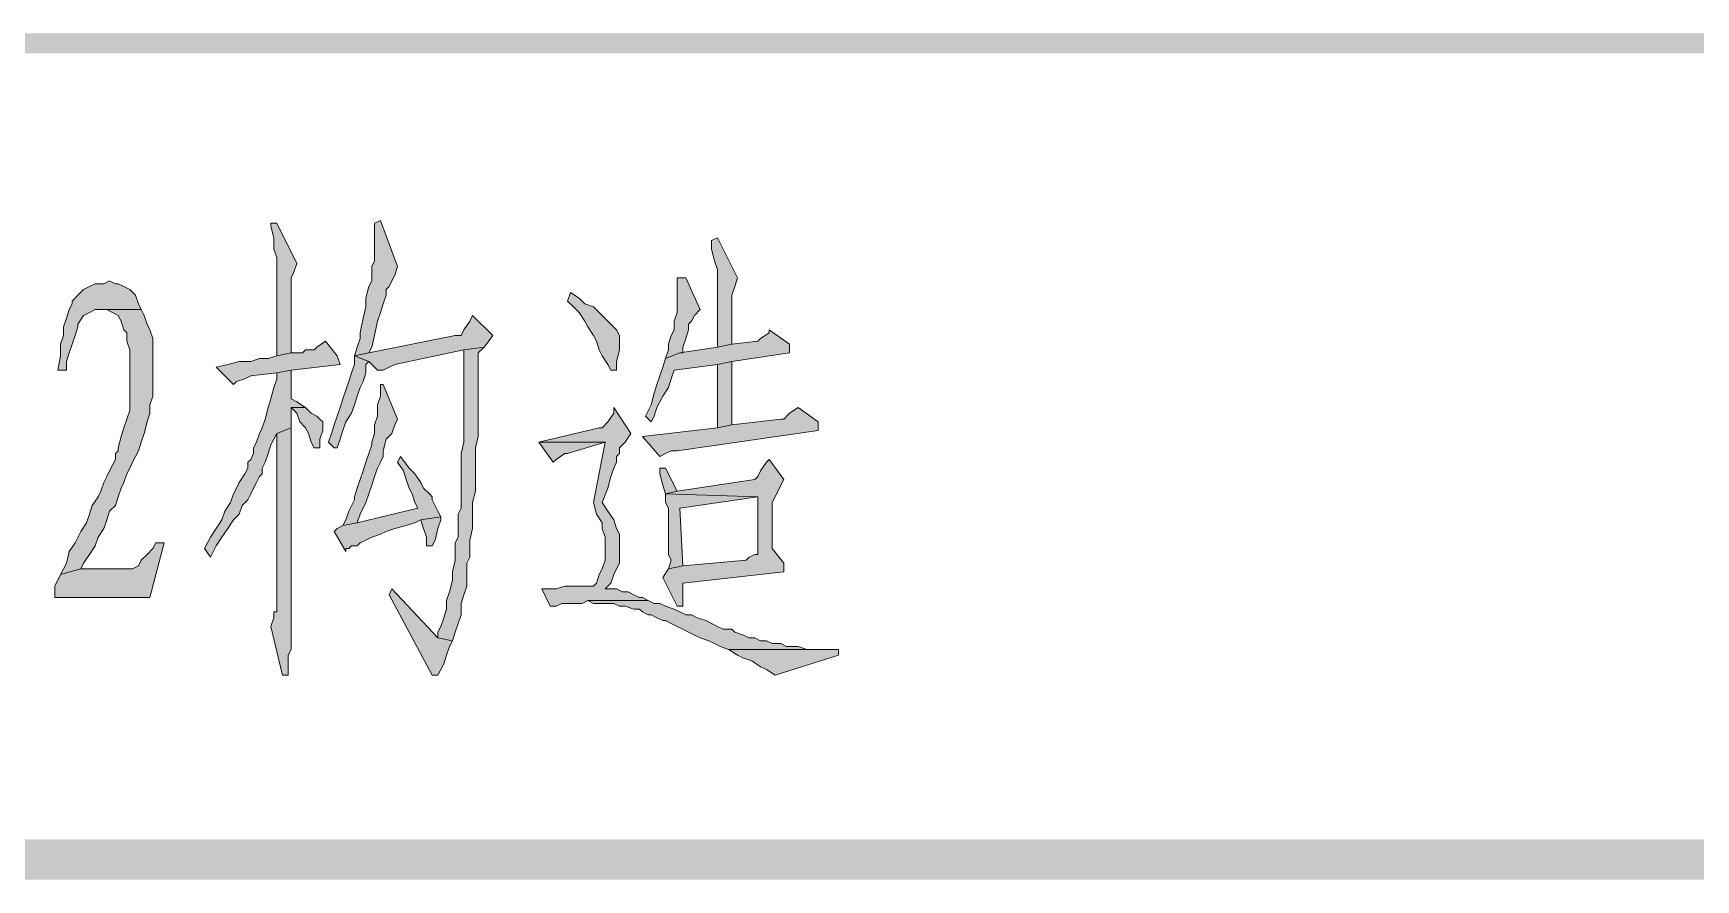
# Model space of a CAD drawing. Header units: millimetres. Extents: x 24 to 410, y 10 to 282.
# Drawn here: x 206.27 to 230.7, y 9.65 to 22.1 of the extents above; entities that cross this region are included whole.
import ezdxf

# ---------------------------------------------------------------- set-up
doc = ezdxf.new("R2010")
doc.units = ezdxf.units.MM

msp = doc.modelspace()

# ---------------------------------------------------------------- hatches: boundary and pattern name
h = msp.add_hatch(color=256)
h.dxf.hatch_style = 2
h.paths.add_polyline_path([(30.098965, 22.098), (30.098965, 21.801667), (410.082965, 22.098)])
h = msp.add_hatch(color=256)
h.dxf.hatch_style = 2
h.paths.add_polyline_path([(30.098965, 21.801667), (410.082965, 22.098), (410.082965, 21.801667)])
h = msp.add_hatch(color=256)
h.dxf.hatch_style = 2
h.paths.add_polyline_path([(209.846333, 19.304), (209.761667, 19.304), (209.761667, 19.261667), (209.804, 19.092333), (209.804, 18.923), (209.846333, 18.796), (209.846333, 17.356667), (210.058, 17.399), (210.058, 17.907), (210.058, 18.034), (210.058, 18.499667), (210.100333, 18.584333), (210.142667, 18.711333)])
h = msp.add_hatch(color=256)
h.dxf.hatch_style = 2
h.paths.add_polyline_path([(211.370333, 19.346333), (211.285667, 19.304), (211.285667, 18.753667), (211.243333, 18.669), (211.243333, 18.457333), (211.201, 18.372667), (211.158667, 18.203333), (211.158667, 18.076333), (211.116333, 17.907), (211.074, 17.695333), (211.074, 17.610667), (211.031667, 17.483667), (210.989333, 17.356667), (211.201, 17.399), (211.243333, 17.483667), (211.285667, 17.653), (211.328, 17.864667), (211.370333, 17.991667), (211.412667, 18.118667), (211.455, 18.245667), (211.455, 18.330333), (211.497333, 18.372667), (211.539667, 18.457333), (211.582, 18.542), (211.624333, 18.669)])
h = msp.add_hatch(color=256)
h.dxf.hatch_style = 2
h.paths.add_polyline_path([(216.323333, 19.092333), (216.238667, 19.05), (216.238667, 18.923), (216.281, 18.753667), (216.323333, 18.626667), (216.323333, 17.483667), (216.535, 17.526), (216.535, 18.245667), (216.577333, 18.372667), (216.619667, 18.499667)])
h = msp.add_hatch(color=256)
h.dxf.hatch_style = 2
h.paths.add_polyline_path([(207.391, 18.457333), (207.306333, 18.415), (207.179333, 18.415), (207.094667, 18.372667), (207.01, 18.330333), (206.925333, 18.245667), (206.840667, 18.161), (206.840667, 18.118667), (206.798333, 18.034), (206.756, 17.907), (206.713667, 17.78), (206.713667, 17.653), (206.671333, 17.526), (206.671333, 17.356667), (206.629, 17.145), (206.756, 17.145), (206.756, 17.272), (206.798333, 17.399), (206.840667, 17.526), (206.883, 17.653), (206.925333, 17.78), (206.925333, 17.822333), (207.01, 17.949333), (207.094667, 17.991667), (207.179333, 18.034), (207.264, 18.034), (207.856667, 18.034), (207.814333, 18.118667), (207.772, 18.245667), (207.687333, 18.330333), (207.602667, 18.372667), (207.518, 18.415), (207.475667, 18.415)])
h = msp.add_hatch(color=256)
h.dxf.hatch_style = 2
h.paths.add_polyline_path([(215.857667, 18.499667), (215.730667, 18.499667), (215.730667, 18.415), (215.730667, 17.991667), (215.688333, 17.864667), (215.688333, 17.737667), (215.646, 17.653), (215.603667, 17.526), (215.603667, 17.441333), (215.561333, 17.314333), (215.773, 17.399), (215.815333, 17.399), (215.815333, 17.483667), (215.857667, 17.610667), (215.9, 17.737667), (215.9, 17.822333), (215.942333, 17.864667), (215.984667, 17.949333), (216.069333, 18.034)])
h = msp.add_hatch(color=256)
h.dxf.hatch_style = 2
h.paths.add_polyline_path([(214.164333, 18.288), (214.122, 18.161), (214.206667, 18.076333), (214.291333, 17.991667), (214.376, 17.864667), (214.418333, 17.78), (214.503, 17.653), (214.545333, 17.568333), (214.587667, 17.441333), (214.63, 17.356667), (214.714667, 17.229667), (214.757, 17.145), (214.841667, 17.145), (214.841667, 17.272), (214.884, 17.441333), (214.884, 17.653), (214.841667, 17.737667), (214.714667, 17.864667), (214.63, 17.949333), (214.587667, 17.991667), (214.503, 18.076333), (214.376, 18.118667), (214.291333, 18.203333)])
h = msp.add_hatch(color=256)
h.dxf.hatch_style = 2
h.paths.add_polyline_path([(207.856667, 18.034), (207.264, 18.034), (207.348667, 18.034), (207.433333, 17.991667), (207.518, 17.949333), (207.560333, 17.864667), (207.602667, 17.737667), (207.645, 17.695333), (207.645, 17.568333), (207.687333, 17.441333), (207.687333, 16.552333), (207.645, 16.425333), (207.602667, 16.298333), (207.560333, 16.171333), (207.518, 16.002), (207.518, 15.959667), (207.475667, 15.917333), (207.475667, 15.832667), (207.433333, 15.748), (207.391, 15.663333), (207.348667, 15.578667), (207.306333, 15.494), (207.264, 15.367), (207.221667, 15.282333), (207.137, 15.155333), (207.094667, 15.028333), (207.052333, 14.901333), (206.967667, 14.774333), (206.883, 14.605), (206.798333, 14.478), (206.756, 14.308667), (206.671333, 14.139333), (206.967667, 14.224), (207.01, 14.308667), (207.094667, 14.435667), (207.179333, 14.562667), (207.221667, 14.689667), (207.306333, 14.816667), (207.348667, 14.943667), (207.391, 15.070667), (207.475667, 15.155333), (207.518, 15.282333), (207.560333, 15.409333), (207.602667, 15.494), (207.645, 15.621), (207.687333, 15.705667), (207.729667, 15.790333), (207.772, 15.875), (207.814333, 15.959667), (207.856667, 16.086667), (207.899, 16.213667), (207.941333, 16.383), (207.983667, 16.51), (207.983667, 16.637), (208.026, 16.764), (208.026, 17.610667), (207.983667, 17.737667), (207.941333, 17.822333), (207.899, 17.949333)])
h = msp.add_hatch(color=256)
h.dxf.hatch_style = 2
h.paths.add_polyline_path([(212.725, 17.949333), (212.682667, 17.864667), (212.598, 17.737667), (212.555667, 17.653), (212.471, 17.653), (211.201, 17.399), (210.989333, 17.356667), (211.201, 17.272), (211.328, 17.145), (211.412667, 17.145), (211.497333, 17.187333), (211.582, 17.229667), (212.598, 17.441333), (212.894333, 17.483667), (213.021333, 17.653)])
h = msp.add_hatch(color=256)
h.dxf.hatch_style = 2
h.paths.add_polyline_path([(217.085333, 17.737667), (217.085333, 17.695333), (216.958333, 17.610667), (216.916, 17.568333), (216.535, 17.526), (216.323333, 17.483667), (215.773, 17.399), (215.561333, 17.314333), (215.519, 17.187333), (215.476667, 17.060333), (215.434333, 16.933333), (215.392, 16.806333), (215.349667, 16.637), (215.265, 16.467667), (215.349667, 16.383), (215.392, 16.467667), (215.434333, 16.594667), (215.519, 16.764), (215.603667, 16.891), (215.646, 17.018), (215.688333, 17.145), (216.323333, 17.229667), (216.535, 17.272), (217.381667, 17.399), (217.381667, 17.526)])
h = msp.add_hatch(color=256)
h.dxf.hatch_style = 2
h.paths.add_polyline_path([(210.566, 17.568333), (210.439, 17.483667), (210.396667, 17.441333), (210.269667, 17.441333), (210.227333, 17.399), (210.058, 17.399), (209.846333, 17.356667), (209.719333, 17.314333), (209.592333, 17.314333), (209.465333, 17.272), (209.296, 17.272), (209.126667, 17.229667), (208.957333, 17.187333), (209.211333, 16.933333), (209.253667, 16.975667), (209.380667, 17.018), (209.465333, 17.060333), (209.846333, 17.102667), (210.058, 17.145), (210.777667, 17.229667), (210.735333, 17.356667)])
h = msp.add_hatch(color=256)
h.dxf.hatch_style = 2
h.paths.add_polyline_path([(210.989333, 17.356667), (210.989333, 17.229667), (210.947, 17.102667), (210.904667, 16.975667), (210.862333, 16.848667), (210.82, 16.721667), (210.777667, 16.594667), (210.735333, 16.467667), (210.693, 16.340667), (210.650667, 16.213667), (210.608333, 16.086667), (210.693, 16.002), (210.735333, 16.002), (210.777667, 16.129), (210.82, 16.256), (210.862333, 16.383), (210.947, 16.51), (210.989333, 16.637), (211.031667, 16.764), (211.074, 16.891), (211.116333, 16.975667), (211.158667, 17.102667), (211.158667, 17.229667), (211.201, 17.272)])
h = msp.add_hatch(color=256)
h.dxf.hatch_style = 2
h.paths.add_polyline_path([(212.894333, 17.483667), (212.598, 17.441333), (212.598, 16.086667), (212.555667, 15.917333), (212.555667, 15.113), (212.513333, 15.028333), (212.513333, 14.689667), (212.471, 14.605), (212.471, 14.351), (212.428667, 14.181667), (212.428667, 14.054667), (212.386333, 13.885333), (212.344, 13.758333), (212.344, 13.631333), (212.301667, 13.504333), (212.259333, 13.377333), (212.217, 13.292667), (212.217, 13.208), (212.428667, 13.165667), (212.471, 13.292667), (212.513333, 13.419667), (212.555667, 13.546667), (212.555667, 13.716), (212.598, 13.843), (212.640333, 13.97), (212.640333, 14.308667), (212.682667, 14.393333), (212.682667, 14.647333), (212.725, 14.816667), (212.725, 15.197667), (212.767333, 15.367), (212.767333, 16.002), (212.809667, 16.171333), (212.809667, 17.399)])
h = msp.add_hatch(color=256)
h.dxf.hatch_style = 2
h.paths.add_polyline_path([(210.058, 17.145), (209.846333, 17.102667), (209.846333, 17.018), (209.804, 16.891), (209.761667, 16.721667), (209.719333, 16.594667), (209.677, 16.425333), (209.634667, 16.298333), (209.592333, 16.213667), (209.55, 16.086667), (209.507667, 16.002), (209.507667, 15.917333), (209.465333, 15.832667), (209.423, 15.790333), (209.423, 15.705667), (209.380667, 15.621), (209.296, 15.494), (209.253667, 15.409333), (209.211333, 15.324667), (209.169, 15.197667), (209.084333, 15.070667), (209.042, 14.943667), (208.957333, 14.816667), (208.872667, 14.689667), (208.788, 14.520333), (208.872667, 14.393333), (208.957333, 14.562667), (209.042, 14.689667), (209.126667, 14.816667), (209.211333, 14.943667), (209.296, 15.028333), (209.338333, 15.155333), (209.423, 15.24), (209.465333, 15.324667), (209.507667, 15.409333), (209.55, 15.494), (209.592333, 15.578667), (209.634667, 15.621), (209.634667, 15.705667), (209.677, 15.790333), (209.719333, 15.917333), (209.761667, 16.044333), (209.804, 16.129), (209.846333, 16.213667), (210.058, 16.298333), (210.058, 16.594667), (210.269667, 16.594667), (210.142667, 16.679333), (210.058, 16.721667)])
h = msp.add_hatch(color=256)
h.dxf.hatch_style = 2
h.paths.add_polyline_path([(216.535, 17.272), (216.323333, 17.229667), (216.323333, 16.298333), (216.535, 16.340667)])
h = msp.add_hatch(color=256)
h.dxf.hatch_style = 2
h.paths.add_polyline_path([(211.412667, 16.933333), (211.370333, 16.933333), (211.370333, 16.891), (211.370333, 16.764), (211.328, 16.637), (211.328, 16.467667), (211.285667, 16.340667), (211.285667, 16.213667), (211.243333, 16.086667), (211.243333, 16.044333), (211.201, 15.917333), (211.158667, 15.790333), (211.116333, 15.663333), (211.074, 15.536333), (211.031667, 15.409333), (210.989333, 15.282333), (210.989333, 15.24), (210.904667, 15.070667), (210.862333, 14.943667), (210.82, 14.859), (211.031667, 14.901333), (211.074, 15.028333), (211.158667, 15.197667), (211.201, 15.324667), (211.243333, 15.451667), (211.285667, 15.578667), (211.328, 15.705667), (211.370333, 15.790333), (211.412667, 15.875), (211.412667, 15.959667), (211.455, 16.129), (211.539667, 16.213667), (211.582, 16.340667), (211.624333, 16.425333)])
h = msp.add_hatch(color=256)
h.dxf.hatch_style = 2
h.paths.add_polyline_path([(210.269667, 16.594667), (210.058, 16.594667), (210.142667, 16.51), (210.185, 16.383), (210.269667, 16.298333), (210.312, 16.213667), (210.354333, 16.086667), (210.396667, 16.002), (210.481333, 16.002), (210.481333, 16.129), (210.523667, 16.256), (210.523667, 16.383), (210.481333, 16.425333), (210.439, 16.467667), (210.354333, 16.51)])
h = msp.add_hatch(color=256)
h.dxf.hatch_style = 2
h.paths.add_polyline_path([(214.799333, 16.594667), (214.799333, 16.51), (214.714667, 16.383), (214.63, 16.298333), (214.587667, 16.298333), (213.698667, 16.086667), (214.672333, 16.086667), (214.503, 15.197667), (214.545333, 15.028333), (214.63, 14.901333), (214.63, 14.816667), (214.672333, 14.689667), (214.672333, 14.351), (214.63, 14.224), (214.587667, 14.139333), (214.545333, 14.012333), (214.503, 13.97), (214.079667, 13.97), (213.952667, 13.927667), (213.741, 13.927667), (213.868, 13.673667), (213.952667, 13.673667), (214.037333, 13.716), (214.333667, 13.716), (214.418333, 13.758333), (215.307333, 13.758333), (215.222667, 13.800667), (215.180333, 13.800667), (215.095667, 13.843), (215.011, 13.885333), (214.926333, 13.885333), (214.841667, 13.927667), (214.672333, 13.927667), (214.757, 14.012333), (214.799333, 14.139333), (214.841667, 14.224), (214.884, 14.308667), (214.884, 14.732), (214.841667, 14.816667), (214.799333, 14.943667), (214.714667, 15.070667), (214.63, 15.197667), (214.714667, 15.409333), (214.757, 15.578667), (214.799333, 15.705667), (214.841667, 15.790333), (214.841667, 15.875), (214.884, 15.917333), (214.884, 16.002), (214.968667, 16.086667), (215.053333, 16.213667)])
h = msp.add_hatch(color=256)
h.dxf.hatch_style = 2
h.paths.add_polyline_path([(217.508667, 16.594667), (217.381667, 16.51), (217.297, 16.425333), (217.254667, 16.425333), (216.535, 16.340667), (216.323333, 16.298333), (215.222667, 16.171333), (215.476667, 15.875), (215.561333, 15.917333), (215.646, 15.959667), (215.730667, 15.959667), (217.805, 16.256), (217.805, 16.383)])
h = msp.add_hatch(color=256)
h.dxf.hatch_style = 2
h.paths.add_polyline_path([(210.058, 16.298333), (209.846333, 16.213667), (209.846333, 13.589), (209.804, 13.589), (209.804, 13.504333), (209.761667, 13.377333), (209.931, 12.657667), (210.015667, 12.657667), (210.015667, 12.7), (210.015667, 12.784667), (210.015667, 12.954), (210.058, 13.038667)])
h = msp.add_hatch(color=256)
h.dxf.hatch_style = 2
h.paths.add_polyline_path([(213.698667, 16.086667), (213.910333, 15.790333), (213.952667, 15.832667), (214.079667, 15.917333), (214.122, 15.917333), (214.672333, 16.086667)])
h = msp.add_hatch(color=256)
h.dxf.hatch_style = 2
h.paths.add_polyline_path([(211.666667, 15.875), (211.624333, 15.790333), (211.709, 15.663333), (211.751333, 15.536333), (211.793667, 15.409333), (211.836, 15.324667), (211.878333, 15.197667), (211.920667, 15.113), (211.031667, 14.901333), (210.82, 14.859), (210.735333, 14.816667), (210.693, 14.774333), (210.862333, 14.478), (210.862333, 14.520333), (210.904667, 14.520333), (210.947, 14.562667), (211.031667, 14.562667), (211.074, 14.605), (211.158667, 14.647333), (211.243333, 14.689667), (211.370333, 14.732), (211.455, 14.774333), (211.582, 14.816667), (211.751333, 14.859), (211.878333, 14.901333), (211.963, 14.943667), (212.259333, 14.986), (212.217, 15.070667), (212.132333, 15.24), (212.132333, 15.282333), (212.09, 15.324667), (212.005333, 15.409333), (211.963, 15.494), (211.878333, 15.621), (211.793667, 15.705667)])
h = msp.add_hatch(color=256)
h.dxf.hatch_style = 2
h.paths.add_polyline_path([(215.561333, 15.705667), (215.476667, 15.705667), (215.476667, 15.621), (215.519, 15.451667), (215.561333, 15.324667), (215.730667, 15.367)])
h = msp.add_hatch(color=256)
h.dxf.hatch_style = 2
h.paths.add_polyline_path([(217.085333, 15.832667), (217.043, 15.790333), (216.958333, 15.663333), (216.916, 15.578667), (216.873667, 15.536333), (215.730667, 15.367), (215.561333, 15.324667), (216.916, 15.282333), (216.916, 14.435667), (216.873667, 14.435667), (216.789, 14.393333), (216.746667, 14.351), (215.815333, 14.266333), (215.603667, 14.224), (215.519, 14.097), (215.730667, 13.673667), (215.815333, 13.673667), (215.815333, 14.012333), (217.297, 14.181667), (217.297, 14.308667), (217.127667, 14.520333), (217.127667, 15.155333), (217.127667, 15.197667), (217.17, 15.282333), (217.212333, 15.367), (217.297, 15.536333)])
h = msp.add_hatch(color=256)
h.dxf.hatch_style = 2
h.paths.add_polyline_path([(215.561333, 15.324667), (215.561333, 15.197667), (215.603667, 15.113), (215.603667, 14.435667), (215.646, 14.351), (215.603667, 14.224), (215.815333, 14.266333), (215.773, 15.113), (216.916, 15.282333)])
h = msp.add_hatch(color=256)
h.dxf.hatch_style = 2
h.paths.add_polyline_path([(212.259333, 14.986), (211.963, 14.943667), (212.005333, 14.816667), (212.047667, 14.689667), (212.047667, 14.562667), (212.132333, 14.562667), (212.174667, 14.647333), (212.217, 14.816667), (212.259333, 14.943667)])
h = msp.add_hatch(color=256)
h.dxf.hatch_style = 2
h.paths.add_polyline_path([(208.195333, 14.605), (208.068333, 14.605), (208.026, 14.520333), (207.941333, 14.435667), (207.856667, 14.351), (207.814333, 14.266333), (207.729667, 14.224), (206.967667, 14.224), (206.671333, 14.139333), (206.586667, 13.97), (206.586667, 13.800667), (207.983667, 13.800667)])
h = msp.add_hatch(color=256)
h.dxf.hatch_style = 2
h.paths.add_polyline_path([(211.539667, 13.927667), (211.497333, 13.843), (212.132333, 12.657667), (212.217, 12.657667), (212.259333, 12.742333), (212.301667, 12.827), (212.344, 12.954), (212.386333, 13.081), (212.428667, 13.165667), (212.217, 13.208)])
h = msp.add_hatch(color=256)
h.dxf.hatch_style = 2
h.paths.add_polyline_path([(214.249, 13.97), (214.079667, 13.97), (214.503, 13.97)])
h = msp.add_hatch(color=256)
h.dxf.hatch_style = 2
h.paths.add_polyline_path([(215.307333, 13.758333), (214.418333, 13.758333), (214.503, 13.716), (214.799333, 13.716), (214.884, 13.673667), (214.968667, 13.673667), (215.095667, 13.631333), (215.180333, 13.631333), (215.222667, 13.589), (215.307333, 13.546667), (215.349667, 13.546667), (215.434333, 13.504333), (215.519, 13.462), (215.561333, 13.462), (215.646, 13.419667), (215.730667, 13.377333), (215.815333, 13.335), (215.9, 13.292667), (215.984667, 13.250333), (216.069333, 13.208), (216.196333, 13.165667), (216.281, 13.123333), (216.365667, 13.081), (216.492667, 13.038667), (217.932, 13.038667), (217.635667, 13.038667), (217.508667, 13.081), (217.339333, 13.081), (217.254667, 13.123333), (217.127667, 13.123333), (217.043, 13.165667), (216.958333, 13.165667), (216.873667, 13.208), (216.789, 13.208), (216.704333, 13.250333), (216.577333, 13.292667), (216.535, 13.335), (216.408, 13.335), (216.323333, 13.377333), (216.238667, 13.419667), (216.154, 13.462), (216.027, 13.504333), (215.942333, 13.546667), (215.857667, 13.546667), (215.773, 13.589), (215.688333, 13.631333), (215.561333, 13.673667), (215.476667, 13.716), (215.392, 13.716)])
h = msp.add_hatch(color=256)
h.dxf.hatch_style = 2
h.paths.add_polyline_path([(218.101333, 13.038667), (216.492667, 13.038667), (216.619667, 12.954), (216.704333, 12.911667), (216.831333, 12.869333), (216.958333, 12.784667), (217.043, 12.742333), (217.17, 12.657667), (218.101333, 12.954)])
h = msp.add_hatch(color=256)
h.dxf.hatch_style = 2
h.paths.add_polyline_path([(30.395333, 10.244667), (29.802667, 9.652), (409.786667, 10.244667)])
h = msp.add_hatch(color=256)
h.dxf.hatch_style = 2
h.paths.add_polyline_path([(29.802667, 9.652), (409.786667, 10.244667), (410.379333, 9.652)])

# ---------------------------------------------------------------- linework, layer by layer
at = {"lineweight": 0}
for points in [[(209.846333, 19.304), (209.761667, 19.304), (209.761667, 19.261667), (209.804, 19.092333), (209.804, 18.923), (209.846333, 18.796), (209.846333, 17.356667), (210.058, 17.399), (210.058, 17.907), (210.058, 18.034), (210.058, 18.499667), (210.100333, 18.584333), (210.142667, 18.711333)], [(211.370333, 19.346333), (211.285667, 19.304), (211.285667, 18.753667), (211.243333, 18.669), (211.243333, 18.457333), (211.201, 18.372667), (211.158667, 18.203333), (211.158667, 18.076333), (211.116333, 17.907), (211.074, 17.695333), (211.074, 17.610667), (211.031667, 17.483667), (210.989333, 17.356667), (211.201, 17.399), (211.243333, 17.483667), (211.285667, 17.653), (211.328, 17.864667), (211.370333, 17.991667), (211.412667, 18.118667), (211.455, 18.245667), (211.455, 18.330333), (211.497333, 18.372667), (211.539667, 18.457333), (211.582, 18.542), (211.624333, 18.669)], [(216.323333, 19.092333), (216.238667, 19.05), (216.238667, 18.923), (216.281, 18.753667), (216.323333, 18.626667), (216.323333, 17.483667), (216.535, 17.526), (216.535, 18.245667), (216.577333, 18.372667), (216.619667, 18.499667)], [(207.391, 18.457333), (207.306333, 18.415), (207.179333, 18.415), (207.094667, 18.372667), (207.01, 18.330333), (206.925333, 18.245667), (206.840667, 18.161), (206.840667, 18.118667), (206.798333, 18.034), (206.756, 17.907), (206.713667, 17.78), (206.713667, 17.653), (206.671333, 17.526), (206.671333, 17.356667), (206.629, 17.145), (206.756, 17.145), (206.756, 17.272), (206.798333, 17.399), (206.840667, 17.526), (206.883, 17.653), (206.925333, 17.78), (206.925333, 17.822333), (207.01, 17.949333), (207.094667, 17.991667), (207.179333, 18.034), (207.264, 18.034), (207.856667, 18.034), (207.814333, 18.118667), (207.772, 18.245667), (207.687333, 18.330333), (207.602667, 18.372667), (207.518, 18.415), (207.475667, 18.415)], [(215.857667, 18.499667), (215.730667, 18.499667), (215.730667, 18.415), (215.730667, 17.991667), (215.688333, 17.864667), (215.688333, 17.737667), (215.646, 17.653), (215.603667, 17.526), (215.603667, 17.441333), (215.561333, 17.314333), (215.773, 17.399), (215.815333, 17.399), (215.815333, 17.483667), (215.857667, 17.610667), (215.9, 17.737667), (215.9, 17.822333), (215.942333, 17.864667), (215.984667, 17.949333), (216.069333, 18.034)], [(214.164333, 18.288), (214.122, 18.161), (214.206667, 18.076333), (214.291333, 17.991667), (214.376, 17.864667), (214.418333, 17.78), (214.503, 17.653), (214.545333, 17.568333), (214.587667, 17.441333), (214.63, 17.356667), (214.714667, 17.229667), (214.757, 17.145), (214.841667, 17.145), (214.841667, 17.272), (214.884, 17.441333), (214.884, 17.653), (214.841667, 17.737667), (214.714667, 17.864667), (214.63, 17.949333), (214.587667, 17.991667), (214.503, 18.076333), (214.376, 18.118667), (214.291333, 18.203333)], [(207.856667, 18.034), (207.264, 18.034), (207.348667, 18.034), (207.433333, 17.991667), (207.518, 17.949333), (207.560333, 17.864667), (207.602667, 17.737667), (207.645, 17.695333), (207.645, 17.568333), (207.687333, 17.441333), (207.687333, 16.552333), (207.645, 16.425333), (207.602667, 16.298333), (207.560333, 16.171333), (207.518, 16.002), (207.518, 15.959667), (207.475667, 15.917333), (207.475667, 15.832667), (207.433333, 15.748), (207.391, 15.663333), (207.348667, 15.578667), (207.306333, 15.494), (207.264, 15.367), (207.221667, 15.282333), (207.137, 15.155333), (207.094667, 15.028333), (207.052333, 14.901333), (206.967667, 14.774333), (206.883, 14.605), (206.798333, 14.478), (206.756, 14.308667), (206.671333, 14.139333), (206.967667, 14.224), (207.01, 14.308667), (207.094667, 14.435667), (207.179333, 14.562667), (207.221667, 14.689667), (207.306333, 14.816667), (207.348667, 14.943667), (207.391, 15.070667), (207.475667, 15.155333), (207.518, 15.282333), (207.560333, 15.409333), (207.602667, 15.494), (207.645, 15.621), (207.687333, 15.705667), (207.729667, 15.790333), (207.772, 15.875), (207.814333, 15.959667), (207.856667, 16.086667), (207.899, 16.213667), (207.941333, 16.383), (207.983667, 16.51), (207.983667, 16.637), (208.026, 16.764), (208.026, 17.610667), (207.983667, 17.737667), (207.941333, 17.822333), (207.899, 17.949333)], [(212.725, 17.949333), (212.682667, 17.864667), (212.598, 17.737667), (212.555667, 17.653), (212.471, 17.653), (211.201, 17.399), (210.989333, 17.356667), (211.201, 17.272), (211.328, 17.145), (211.412667, 17.145), (211.497333, 17.187333), (211.582, 17.229667), (212.598, 17.441333), (212.894333, 17.483667), (213.021333, 17.653)], [(217.085333, 17.737667), (217.085333, 17.695333), (216.958333, 17.610667), (216.916, 17.568333), (216.535, 17.526), (216.323333, 17.483667), (215.773, 17.399), (215.561333, 17.314333), (215.519, 17.187333), (215.476667, 17.060333), (215.434333, 16.933333), (215.392, 16.806333), (215.349667, 16.637), (215.265, 16.467667), (215.349667, 16.383), (215.392, 16.467667), (215.434333, 16.594667), (215.519, 16.764), (215.603667, 16.891), (215.646, 17.018), (215.688333, 17.145), (216.323333, 17.229667), (216.535, 17.272), (217.381667, 17.399), (217.381667, 17.526)], [(210.566, 17.568333), (210.439, 17.483667), (210.396667, 17.441333), (210.269667, 17.441333), (210.227333, 17.399), (210.058, 17.399), (209.846333, 17.356667), (209.719333, 17.314333), (209.592333, 17.314333), (209.465333, 17.272), (209.296, 17.272), (209.126667, 17.229667), (208.957333, 17.187333), (209.211333, 16.933333), (209.253667, 16.975667), (209.380667, 17.018), (209.465333, 17.060333), (209.846333, 17.102667), (210.058, 17.145), (210.777667, 17.229667), (210.735333, 17.356667)], [(210.989333, 17.356667), (210.989333, 17.229667), (210.947, 17.102667), (210.904667, 16.975667), (210.862333, 16.848667), (210.82, 16.721667), (210.777667, 16.594667), (210.735333, 16.467667), (210.693, 16.340667), (210.650667, 16.213667), (210.608333, 16.086667), (210.693, 16.002), (210.735333, 16.002), (210.777667, 16.129), (210.82, 16.256), (210.862333, 16.383), (210.947, 16.51), (210.989333, 16.637), (211.031667, 16.764), (211.074, 16.891), (211.116333, 16.975667), (211.158667, 17.102667), (211.158667, 17.229667), (211.201, 17.272)], [(212.894333, 17.483667), (212.598, 17.441333), (212.598, 16.086667), (212.555667, 15.917333), (212.555667, 15.113), (212.513333, 15.028333), (212.513333, 14.689667), (212.471, 14.605), (212.471, 14.351), (212.428667, 14.181667), (212.428667, 14.054667), (212.386333, 13.885333), (212.344, 13.758333), (212.344, 13.631333), (212.301667, 13.504333), (212.259333, 13.377333), (212.217, 13.292667), (212.217, 13.208), (212.428667, 13.165667), (212.471, 13.292667), (212.513333, 13.419667), (212.555667, 13.546667), (212.555667, 13.716), (212.598, 13.843), (212.640333, 13.97), (212.640333, 14.308667), (212.682667, 14.393333), (212.682667, 14.647333), (212.725, 14.816667), (212.725, 15.197667), (212.767333, 15.367), (212.767333, 16.002), (212.809667, 16.171333), (212.809667, 17.399)], [(210.058, 17.145), (209.846333, 17.102667), (209.846333, 17.018), (209.804, 16.891), (209.761667, 16.721667), (209.719333, 16.594667), (209.677, 16.425333), (209.634667, 16.298333), (209.592333, 16.213667), (209.55, 16.086667), (209.507667, 16.002), (209.507667, 15.917333), (209.465333, 15.832667), (209.423, 15.790333), (209.423, 15.705667), (209.380667, 15.621), (209.296, 15.494), (209.253667, 15.409333), (209.211333, 15.324667), (209.169, 15.197667), (209.084333, 15.070667), (209.042, 14.943667), (208.957333, 14.816667), (208.872667, 14.689667), (208.788, 14.520333), (208.872667, 14.393333), (208.957333, 14.562667), (209.042, 14.689667), (209.126667, 14.816667), (209.211333, 14.943667), (209.296, 15.028333), (209.338333, 15.155333), (209.423, 15.24), (209.465333, 15.324667), (209.507667, 15.409333), (209.55, 15.494), (209.592333, 15.578667), (209.634667, 15.621), (209.634667, 15.705667), (209.677, 15.790333), (209.719333, 15.917333), (209.761667, 16.044333), (209.804, 16.129), (209.846333, 16.213667), (210.058, 16.298333), (210.058, 16.594667), (210.269667, 16.594667), (210.142667, 16.679333), (210.058, 16.721667)], [(216.535, 17.272), (216.323333, 17.229667), (216.323333, 16.298333), (216.535, 16.340667)], [(211.412667, 16.933333), (211.370333, 16.933333), (211.370333, 16.891), (211.370333, 16.764), (211.328, 16.637), (211.328, 16.467667), (211.285667, 16.340667), (211.285667, 16.213667), (211.243333, 16.086667), (211.243333, 16.044333), (211.201, 15.917333), (211.158667, 15.790333), (211.116333, 15.663333), (211.074, 15.536333), (211.031667, 15.409333), (210.989333, 15.282333), (210.989333, 15.24), (210.904667, 15.070667), (210.862333, 14.943667), (210.82, 14.859), (211.031667, 14.901333), (211.074, 15.028333), (211.158667, 15.197667), (211.201, 15.324667), (211.243333, 15.451667), (211.285667, 15.578667), (211.328, 15.705667), (211.370333, 15.790333), (211.412667, 15.875), (211.412667, 15.959667), (211.455, 16.129), (211.539667, 16.213667), (211.582, 16.340667), (211.624333, 16.425333)], [(210.269667, 16.594667), (210.058, 16.594667), (210.142667, 16.51), (210.185, 16.383), (210.269667, 16.298333), (210.312, 16.213667), (210.354333, 16.086667), (210.396667, 16.002), (210.481333, 16.002), (210.481333, 16.129), (210.523667, 16.256), (210.523667, 16.383), (210.481333, 16.425333), (210.439, 16.467667), (210.354333, 16.51)], [(214.799333, 16.594667), (214.799333, 16.51), (214.714667, 16.383), (214.63, 16.298333), (214.587667, 16.298333), (213.698667, 16.086667), (214.672333, 16.086667), (214.503, 15.197667), (214.545333, 15.028333), (214.63, 14.901333), (214.63, 14.816667), (214.672333, 14.689667), (214.672333, 14.351), (214.63, 14.224), (214.587667, 14.139333), (214.545333, 14.012333), (214.503, 13.97), (214.079667, 13.97), (213.952667, 13.927667), (213.741, 13.927667), (213.868, 13.673667), (213.952667, 13.673667), (214.037333, 13.716), (214.333667, 13.716), (214.418333, 13.758333), (215.307333, 13.758333), (215.222667, 13.800667), (215.180333, 13.800667), (215.095667, 13.843), (215.011, 13.885333), (214.926333, 13.885333), (214.841667, 13.927667), (214.672333, 13.927667), (214.757, 14.012333), (214.799333, 14.139333), (214.841667, 14.224), (214.884, 14.308667), (214.884, 14.732), (214.841667, 14.816667), (214.799333, 14.943667), (214.714667, 15.070667), (214.63, 15.197667), (214.714667, 15.409333), (214.757, 15.578667), (214.799333, 15.705667), (214.841667, 15.790333), (214.841667, 15.875), (214.884, 15.917333), (214.884, 16.002), (214.968667, 16.086667), (215.053333, 16.213667)], [(217.508667, 16.594667), (217.381667, 16.51), (217.297, 16.425333), (217.254667, 16.425333), (216.535, 16.340667), (216.323333, 16.298333), (215.222667, 16.171333), (215.476667, 15.875), (215.561333, 15.917333), (215.646, 15.959667), (215.730667, 15.959667), (217.805, 16.256), (217.805, 16.383)], [(210.058, 16.298333), (209.846333, 16.213667), (209.846333, 13.589), (209.804, 13.589), (209.804, 13.504333), (209.761667, 13.377333), (209.931, 12.657667), (210.015667, 12.657667), (210.015667, 12.7), (210.015667, 12.784667), (210.015667, 12.954), (210.058, 13.038667)], [(213.698667, 16.086667), (213.910333, 15.790333), (213.952667, 15.832667), (214.079667, 15.917333), (214.122, 15.917333), (214.672333, 16.086667)], [(211.666667, 15.875), (211.624333, 15.790333), (211.709, 15.663333), (211.751333, 15.536333), (211.793667, 15.409333), (211.836, 15.324667), (211.878333, 15.197667), (211.920667, 15.113), (211.031667, 14.901333), (210.82, 14.859), (210.735333, 14.816667), (210.693, 14.774333), (210.862333, 14.478), (210.862333, 14.520333), (210.904667, 14.520333), (210.947, 14.562667), (211.031667, 14.562667), (211.074, 14.605), (211.158667, 14.647333), (211.243333, 14.689667), (211.370333, 14.732), (211.455, 14.774333), (211.582, 14.816667), (211.751333, 14.859), (211.878333, 14.901333), (211.963, 14.943667), (212.259333, 14.986), (212.217, 15.070667), (212.132333, 15.24), (212.132333, 15.282333), (212.09, 15.324667), (212.005333, 15.409333), (211.963, 15.494), (211.878333, 15.621), (211.793667, 15.705667)], [(215.561333, 15.705667), (215.476667, 15.705667), (215.476667, 15.621), (215.519, 15.451667), (215.561333, 15.324667), (215.730667, 15.367)], [(217.085333, 15.832667), (217.043, 15.790333), (216.958333, 15.663333), (216.916, 15.578667), (216.873667, 15.536333), (215.730667, 15.367), (215.561333, 15.324667), (216.916, 15.282333), (216.916, 14.435667), (216.873667, 14.435667), (216.789, 14.393333), (216.746667, 14.351), (215.815333, 14.266333), (215.603667, 14.224), (215.519, 14.097), (215.730667, 13.673667), (215.815333, 13.673667), (215.815333, 14.012333), (217.297, 14.181667), (217.297, 14.308667), (217.127667, 14.520333), (217.127667, 15.155333), (217.127667, 15.197667), (217.17, 15.282333), (217.212333, 15.367), (217.297, 15.536333)], [(215.561333, 15.324667), (215.561333, 15.197667), (215.603667, 15.113), (215.603667, 14.435667), (215.646, 14.351), (215.603667, 14.224), (215.815333, 14.266333), (215.773, 15.113), (216.916, 15.282333)], [(212.259333, 14.986), (211.963, 14.943667), (212.005333, 14.816667), (212.047667, 14.689667), (212.047667, 14.562667), (212.132333, 14.562667), (212.174667, 14.647333), (212.217, 14.816667), (212.259333, 14.943667)], [(208.195333, 14.605), (208.068333, 14.605), (208.026, 14.520333), (207.941333, 14.435667), (207.856667, 14.351), (207.814333, 14.266333), (207.729667, 14.224), (206.967667, 14.224), (206.671333, 14.139333), (206.586667, 13.97), (206.586667, 13.800667), (207.983667, 13.800667)], [(211.539667, 13.927667), (211.497333, 13.843), (212.132333, 12.657667), (212.217, 12.657667), (212.259333, 12.742333), (212.301667, 12.827), (212.344, 12.954), (212.386333, 13.081), (212.428667, 13.165667), (212.217, 13.208)], [(214.249, 13.97), (214.079667, 13.97), (214.503, 13.97)], [(215.307333, 13.758333), (214.418333, 13.758333), (214.503, 13.716), (214.799333, 13.716), (214.884, 13.673667), (214.968667, 13.673667), (215.095667, 13.631333), (215.180333, 13.631333), (215.222667, 13.589), (215.307333, 13.546667), (215.349667, 13.546667), (215.434333, 13.504333), (215.519, 13.462), (215.561333, 13.462), (215.646, 13.419667), (215.730667, 13.377333), (215.815333, 13.335), (215.9, 13.292667), (215.984667, 13.250333), (216.069333, 13.208), (216.196333, 13.165667), (216.281, 13.123333), (216.365667, 13.081), (216.492667, 13.038667), (217.932, 13.038667), (217.635667, 13.038667), (217.508667, 13.081), (217.339333, 13.081), (217.254667, 13.123333), (217.127667, 13.123333), (217.043, 13.165667), (216.958333, 13.165667), (216.873667, 13.208), (216.789, 13.208), (216.704333, 13.250333), (216.577333, 13.292667), (216.535, 13.335), (216.408, 13.335), (216.323333, 13.377333), (216.238667, 13.419667), (216.154, 13.462), (216.027, 13.504333), (215.942333, 13.546667), (215.857667, 13.546667), (215.773, 13.589), (215.688333, 13.631333), (215.561333, 13.673667), (215.476667, 13.716), (215.392, 13.716)], [(218.101333, 13.038667), (216.492667, 13.038667), (216.619667, 12.954), (216.704333, 12.911667), (216.831333, 12.869333), (216.958333, 12.784667), (217.043, 12.742333), (217.17, 12.657667), (218.101333, 12.954)]]:
    msp.add_lwpolyline(points, close=True, dxfattribs=at)

doc.saveas('drawing.dxf')
